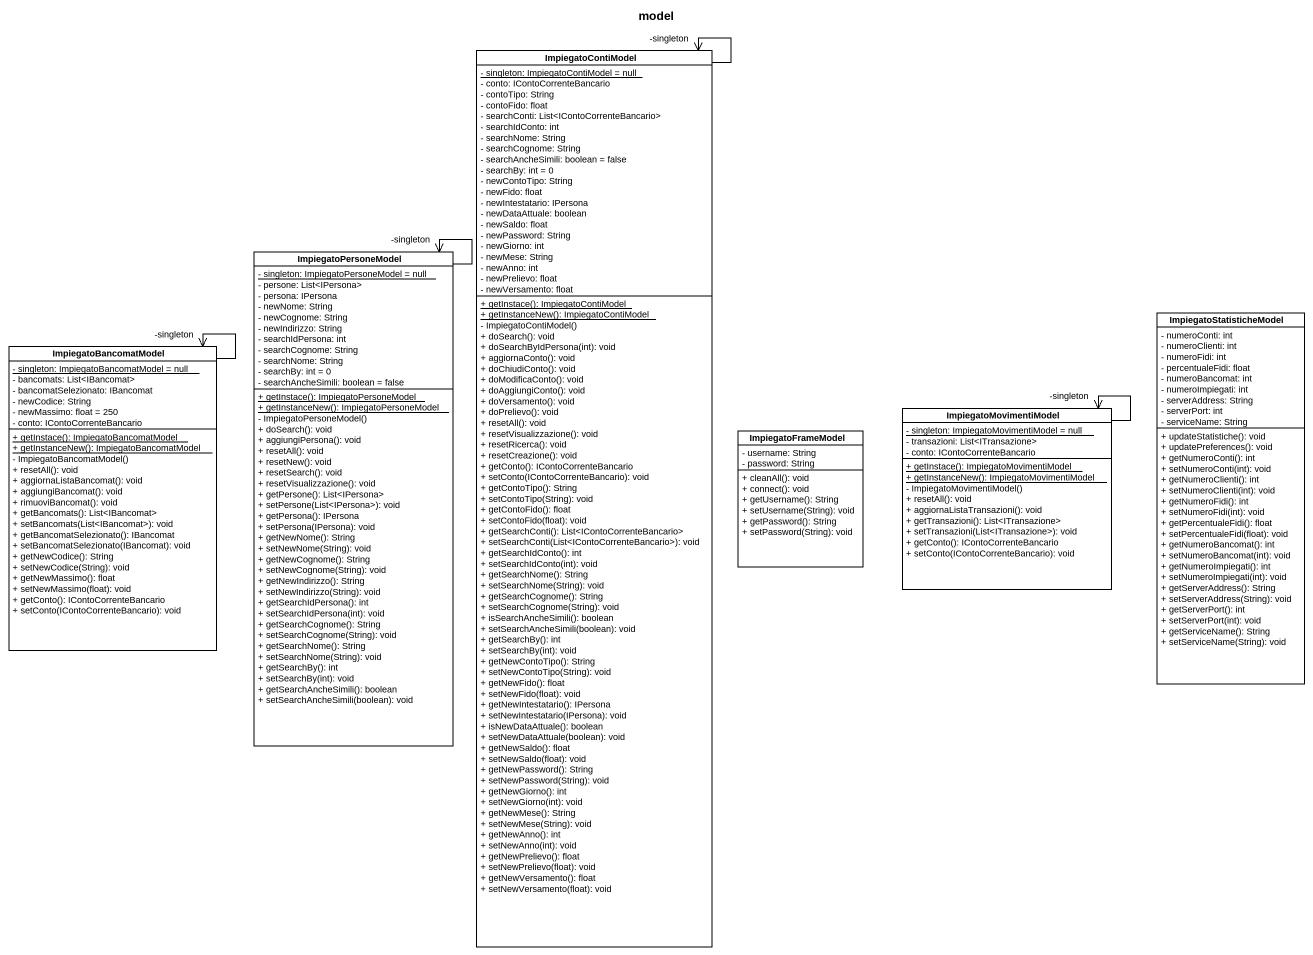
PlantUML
@startuml
title model
hide circle
hide empty members
skinparam classAttributeIconSize 0
class ImpiegatoContiModel {
  {static} - singleton: ImpiegatoContiModel = null
  - conto: IContoCorrenteBancario
  - contoTipo: String
  - contoFido: float
  - searchConti: List<IContoCorrenteBancario>
  - searchIdConto: int
  - searchNome: String
  - searchCognome: String
  - searchAncheSimili: boolean = false
  - searchBy: int = 0
  - newContoTipo: String
  - newFido: float
  - newIntestatario: IPersona
  - newDataAttuale: boolean
  - newSaldo: float
  - newPassword: String
  - newGiorno: int
  - newMese: String
  - newAnno: int
  - newPrelievo: float
  - newVersamento: float
  {static} + getInstace(): ImpiegatoContiModel
  {static} + getInstanceNew(): ImpiegatoContiModel
  - ImpiegatoContiModel()
  + doSearch(): void
  + doSearchByIdPersona(int): void
  + aggiornaConto(): void
  + doChiudiConto(): void
  + doModificaConto(): void
  + doAggiungiConto(): void
  + doVersamento(): void
  + doPrelievo(): void
  + resetAll(): void
  + resetVisualizzazione(): void
  + resetRicerca(): void
  + resetCreazione(): void
  + getConto(): IContoCorrenteBancario
  + setConto(IContoCorrenteBancario): void
  + getContoTipo(): String
  + setContoTipo(String): void
  + getContoFido(): float
  + setContoFido(float): void
  + getSearchConti(): List<IContoCorrenteBancario>
  + setSearchConti(List<IContoCorrenteBancario>): void
  + getSearchIdConto(): int
  + setSearchIdConto(int): void
  + getSearchNome(): String
  + setSearchNome(String): void
  + getSearchCognome(): String
  + setSearchCognome(String): void
  + isSearchAncheSimili(): boolean
  + setSearchAncheSimili(boolean): void
  + getSearchBy(): int
  + setSearchBy(int): void
  + getNewContoTipo(): String
  + setNewContoTipo(String): void
  + getNewFido(): float
  + setNewFido(float): void
  + getNewIntestatario(): IPersona
  + setNewIntestatario(IPersona): void
  + isNewDataAttuale(): boolean
  + setNewDataAttuale(boolean): void
  + getNewSaldo(): float
  + setNewSaldo(float): void
  + getNewPassword(): String
  + setNewPassword(String): void
  + getNewGiorno(): int
  + setNewGiorno(int): void
  + getNewMese(): String
  + setNewMese(String): void
  + getNewAnno(): int
  + setNewAnno(int): void
  + getNewPrelievo(): float
  + setNewPrelievo(float): void
  + getNewVersamento(): float
  + setNewVersamento(float): void
}
class ImpiegatoPersoneModel {
  {static} - singleton: ImpiegatoPersoneModel = null
  - persone: List<IPersona>
  - persona: IPersona
  - newNome: String
  - newCognome: String
  - newIndirizzo: String
  - searchIdPersona: int
  - searchCognome: String
  - searchNome: String
  - searchBy: int = 0
  - searchAncheSimili: boolean = false
  {static} + getInstace(): ImpiegatoPersoneModel
  {static} + getInstanceNew(): ImpiegatoPersoneModel
  - ImpiegatoPersoneModel()
  + doSearch(): void
  + aggiungiPersona(): void
  + resetAll(): void
  + resetNew(): void
  + resetSearch(): void
  + resetVisualizzazione(): void
  + getPersone(): List<IPersona>
  + setPersone(List<IPersona>): void
  + getPersona(): IPersona
  + setPersona(IPersona): void
  + getNewNome(): String
  + setNewNome(String): void
  + getNewCognome(): String
  + setNewCognome(String): void
  + getNewIndirizzo(): String
  + setNewIndirizzo(String): void
  + getSearchIdPersona(): int
  + setSearchIdPersona(int): void
  + getSearchCognome(): String
  + setSearchCognome(String): void
  + getSearchNome(): String
  + setSearchNome(String): void
  + getSearchBy(): int
  + setSearchBy(int): void
  + getSearchAncheSimili(): boolean
  + setSearchAncheSimili(boolean): void
}
class ImpiegatoStatisticheModel {
  - numeroConti: int
  - numeroClienti: int
  - numeroFidi: int
  - percentualeFidi: float
  - numeroBancomat: int
  - numeroImpiegati: int
  - serverAddress: String
  - serverPort: int
  - serviceName: String
  + updateStatistiche(): void
  + updatePreferences(): void
  + getNumeroConti(): int
  + setNumeroConti(int): void
  + getNumeroClienti(): int
  + setNumeroClienti(int): void
  + getNumeroFidi(): int
  + setNumeroFidi(int): void
  + getPercentualeFidi(): float
  + setPercentualeFidi(float): void
  + getNumeroBancomat(): int
  + setNumeroBancomat(int): void
  + getNumeroImpiegati(): int
  + setNumeroImpiegati(int): void
  + getServerAddress(): String
  + setServerAddress(String): void
  + getServerPort(): int
  + setServerPort(int): void
  + getServiceName(): String
  + setServiceName(String): void
}
class ImpiegatoBancomatModel {
  {static} - singleton: ImpiegatoBancomatModel = null
  - bancomats: List<IBancomat>
  - bancomatSelezionato: IBancomat
  - newCodice: String
  - newMassimo: float = 250
  - conto: IContoCorrenteBancario
  {static} + getInstace(): ImpiegatoBancomatModel
  {static} + getInstanceNew(): ImpiegatoBancomatModel
  - ImpiegatoBancomatModel()
  + resetAll(): void
  + aggiornaListaBancomat(): void
  + aggiungiBancomat(): void
  + rimuoviBancomat(): void
  + getBancomats(): List<IBancomat>
  + setBancomats(List<IBancomat>): void
  + getBancomatSelezionato(): IBancomat
  + setBancomatSelezionato(IBancomat): void
  + getNewCodice(): String
  + setNewCodice(String): void
  + getNewMassimo(): float
  + setNewMassimo(float): void
  + getConto(): IContoCorrenteBancario
  + setConto(IContoCorrenteBancario): void
}
class ImpiegatoMovimentiModel {
  {static} - singleton: ImpiegatoMovimentiModel = null
  - transazioni: List<ITransazione>
  - conto: IContoCorrenteBancario
  {static} + getInstace(): ImpiegatoMovimentiModel
  {static} + getInstanceNew(): ImpiegatoMovimentiModel
  - ImpiegatoMovimentiModel()
  + resetAll(): void
  + aggiornaListaTransazioni(): void
  + getTransazioni(): List<ITransazione>
  + setTransazioni(List<ITransazione>): void
  + getConto(): IContoCorrenteBancario
  + setConto(IContoCorrenteBancario): void
}
class ImpiegatoFrameModel {
  - username: String
  - password: String
  + cleanAll(): void
  + connect(): void
  + getUsername(): String
  + setUsername(String): void
  + getPassword(): String
  + setPassword(String): void
}
ImpiegatoContiModel --> "-singleton" ImpiegatoContiModel
ImpiegatoPersoneModel --> "-singleton" ImpiegatoPersoneModel
ImpiegatoBancomatModel --> "-singleton" ImpiegatoBancomatModel
ImpiegatoMovimentiModel --> "-singleton" ImpiegatoMovimentiModel
@enduml
